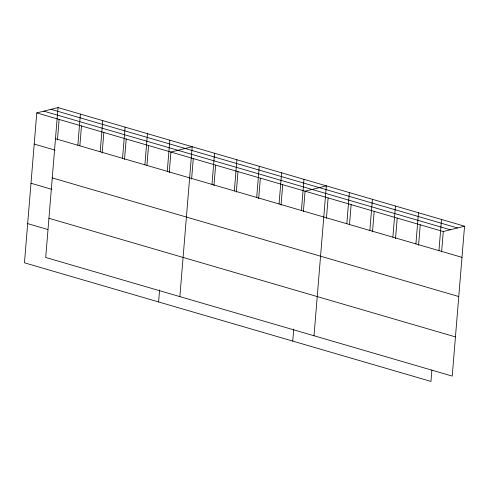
<?xml version="1.0" encoding="UTF-8"?>
<svg xmlns="http://www.w3.org/2000/svg" width="489" height="489" viewBox="0 0 489 489"><rect width="100%" height="100%" fill="white"/><g stroke="black" fill="none" stroke-linecap="round" stroke-linejoin="round"><path stroke-width="0.73" d="M58.038 107.574L45.715 257.471L452.227 376.09L464.55 226.193L58.038 107.574L36.773 112.91L24.45 262.807L430.962 381.426L431.891 370.124M57.445 139.952L59.132 119.432M77.837 145.251L80.398 114.096M79.866 145.716L81.492 125.96M100.196 151.773L102.757 120.624M102.158 152.996L103.845 132.482M122.55 158.302L125.111 127.146M124.518 159.524L126.205 139.004M144.909 164.824L147.47 133.668M146.938 165.288L148.564 145.533M167.269 171.346L169.83 140.196M158.601 301.951L159.591 289.891M169.237 172.568L170.924 152.055L192.189 146.718L179.866 296.615M191.596 179.096L193.277 158.577M211.988 184.396L214.549 153.24M213.95 185.618L215.637 165.105M234.341 190.924L236.902 159.769M236.309 192.146L237.996 171.627M256.701 197.446L259.262 166.291M258.669 198.668L260.356 178.149M279.06 203.968L281.621 172.813M281.028 205.191L282.715 184.677M301.42 210.496L303.981 179.341M292.746 341.096L293.736 329.042M303.382 211.719L305.069 191.199L326.334 185.863L314.011 335.76M326.42 218.436L328.107 197.923M346.811 223.742L349.372 192.587M349.519 224.402L351.145 204.647M369.849 230.46L372.41 199.304M372.49 231.884L374.177 211.364M392.881 237.183L395.442 206.028M395.528 238.601L397.215 218.088M415.919 243.907L418.48 212.752M418.56 245.325L420.247 224.812M438.951 250.625L441.512 219.475M441.659 251.291L443.285 231.529L464.55 226.193M51.021 109.334L457.533 227.953M43.79 111.15L450.302 229.769M36.773 112.91L443.285 231.529M55.477 138.729L461.989 257.348M34.212 144.066L55.129 150.166M52.256 177.91L458.768 296.536M30.99 183.247L51.907 189.353M48.937 218.283L455.448 336.909M27.671 223.62L47.867 229.512"/></g></svg>
